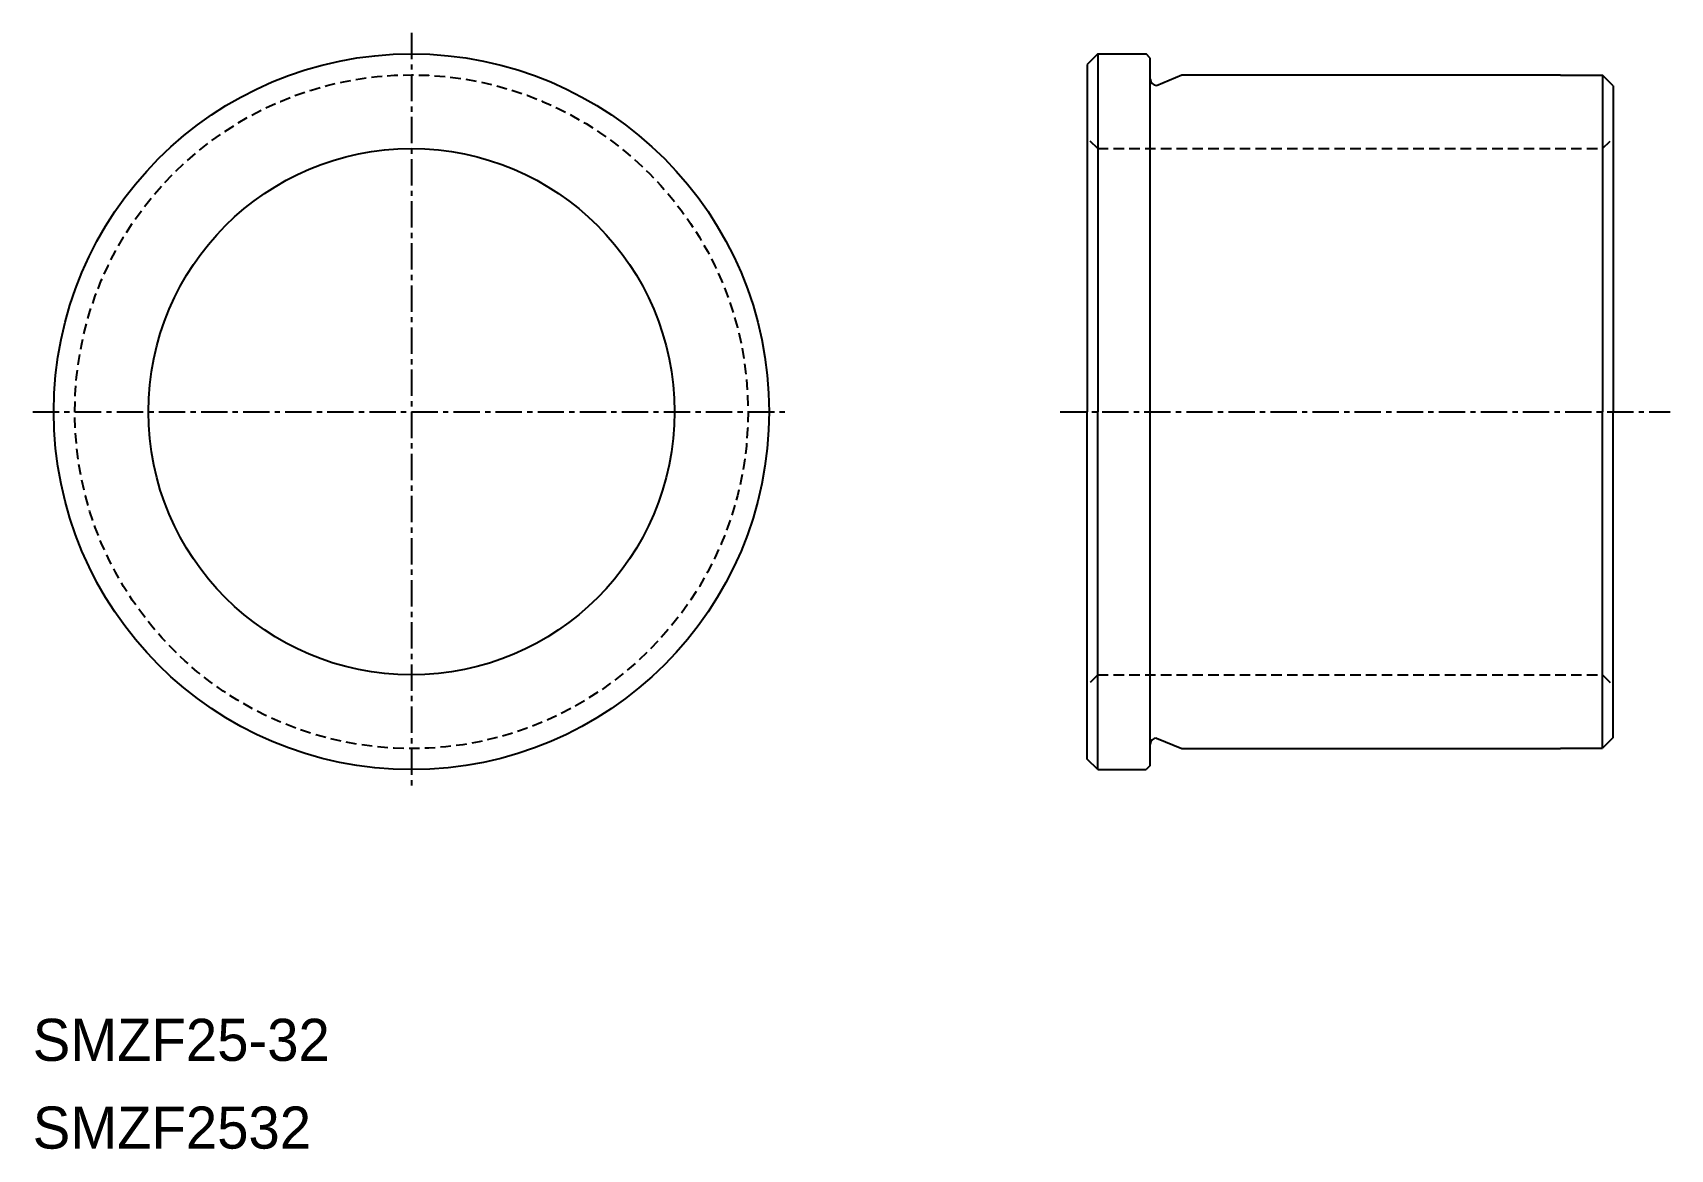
# Model space of a CAD drawing. Extents: x 10 to 87.8, y 10 to 63.
import ezdxf

# ---------------------------------------------------------------- set-up
doc = ezdxf.new("R2010")
doc.units = 0
doc.linetypes.add('CENTER', pattern=[2, 1.25, -0.25, 0.25, -0.25])
doc.linetypes.add('DASHED', pattern=[0.75, 0.5, -0.25])
doc.layers.get('0').update_dxf_attribs({"linetype": 'CONTINUOUS'})
doc.layers.add('CENTER', color=1, linetype='CENTER')

msp = doc.modelspace()

# ---------------------------------------------------------------- linework, layer by layer
at = {"color": 7, "linetype": 'CONTINUOUS'}
for p, q in [((60.619, 62), (60.119, 61.5)), ((60.119, 61.5), (60.119, 58)), ((60.619, 62), (60.619, 45)), ((60.619, 62), (62.919, 62)), ((63.119, 61.8), (62.919, 62)), ((63.119, 28.2), (63.119, 61.8)), ((63.419, 60.5), (64.619, 61)), ((64.619, 61), (82.619, 61)), ((82.619, 61), (82.619, 60.98)), ((82.619, 60.98), (84.619, 60.98)), ((84.619, 60.98), (84.619, 45)), ((85.119, 60.48), (84.619, 60.98)), ((85.119, 60.48), (85.119, 58)), ((60.119, 58), (60.119, 45)), ((85.119, 58), (85.119, 45)), ((60.119, 32), (60.119, 45)), ((60.619, 28), (60.619, 45)), ((84.619, 29.02), (84.619, 45)), ((85.119, 32), (85.119, 45)), ((85.119, 45), (85.119, 45)), ((85.119, 45), (85.119, 45)), ((85.119, 45), (85.119, 45)), ((85.119, 45), (85.119, 45)), ((60.119, 28.5), (60.119, 32)), ((85.119, 29.52), (85.119, 32)), ((63.419, 29.5), (64.619, 29)), ((64.619, 29), (82.619, 29)), ((82.619, 29), (82.619, 29.02)), ((82.619, 29.02), (84.619, 29.02)), ((85.119, 29.52), (84.619, 29.02)), ((60.619, 28), (60.119, 28.5)), ((63.119, 28.2), (62.919, 28)), ((60.619, 28), (62.919, 28))]:
    msp.add_line(p, q, dxfattribs=at)
at = {"color": 3, "linetype": 'DASHED'}
for p, q in [((60.619, 57.5), (60.119, 58)), ((84.619, 57.5), (85.119, 58)), ((60.619, 57.5), (84.619, 57.5)), ((60.619, 32.5), (60.119, 32)), ((60.619, 32.5), (84.619, 32.5)), ((84.619, 32.5), (85.119, 32))]:
    msp.add_line(p, q, dxfattribs=at)
at = {"color": 7, "linetype": 'CONTINUOUS'}
for radius in [17, 12.5]:
    msp.add_circle((28, 45), radius, dxfattribs=at)
at = {"color": 3, "linetype": 'DASHED'}
msp.add_circle((28, 45), 16, dxfattribs=at)
at = {"color": 7, "linetype": 'CONTINUOUS'}
for centre, start, end in [((63.419, 60.8), 180, 270), ((63.419, 29.2), 90, 180)]:
    msp.add_arc(centre, 0.3, start, end, dxfattribs=at)
at = {"layer": 'CENTER', "color": 1, "linetype": 'CENTER'}
for p, q in [((28, 63), (28, 27)), ((10, 45), (46, 45)), ((58.832, 45), (87.832, 45))]:
    msp.add_line(p, q, dxfattribs=at)

# ---------------------------------------------------------------- texts
at = {"color": 7, "linetype": 'CONTINUOUS'}
for s, p in [('SMZF25-32', (10, 14.167)), ('SMZF2532', (10, 10))]:
    msp.add_text(s, height=2, dxfattribs=at).set_placement(p)

doc.saveas('drawing.dxf')
